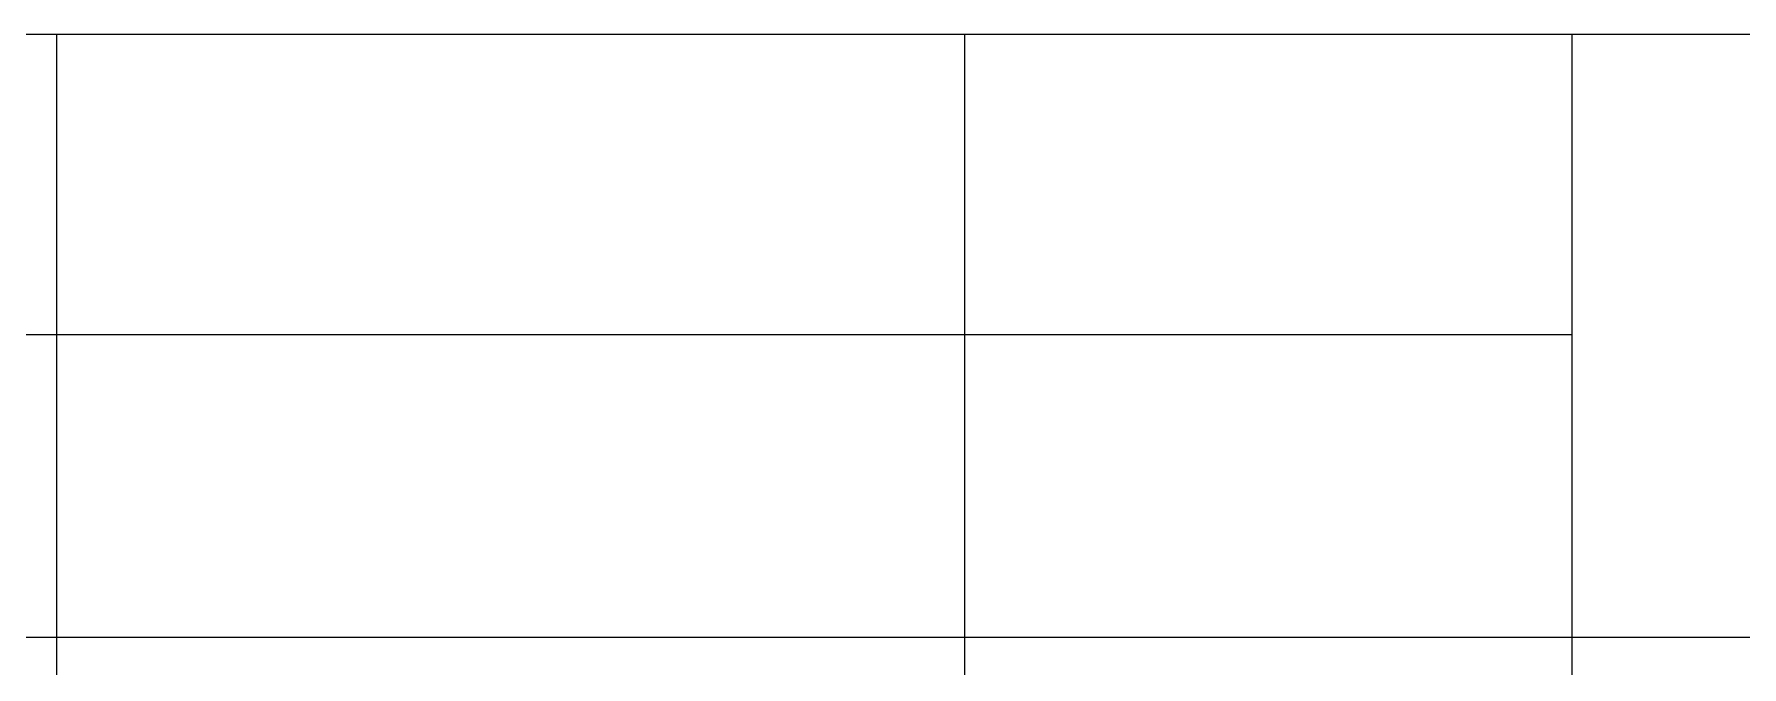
# Model space of a CAD drawing. Header units: millimetres. Extents: x 873544 to 1143527, y -837564 to -766512.
# Drawn here: x 1083882 to 1086702, y -790008 to -788963 of the extents above; entities that cross this region are included whole.
import ezdxf

# ---------------------------------------------------------------- set-up
doc = ezdxf.new("R2010")
doc.units = ezdxf.units.MM
doc.layers.add('Xarici razm.-1', color=7, linetype='Continuous', lineweight=9)

# ---------------------------------------------------------------- blocks, each defined once
blk = doc.blocks.new('dsdvvvf')
at = {"color": 0, "lineweight": 25, "ltscale": 15}
for p, q in [((967185.7, -663055.1), (986569.1, -663055.1)), ((971374.1, -663055.1), (971374.1, -668816.4)), ((972945.8, -668815), (972945.8, -663055.3)), ((973996.1, -663055.3), (973996.1, -668816.4)), ((967193.8, -663575), (973996.1, -663575)), ((967193.8, -664098.9), (973996.1, -664098.9)), ((973996.1, -664098.9), (986569.1, -664098.9))]:
    blk.add_line(p, q, dxfattribs=at)
at = {"color": 0, "lineweight": 5, "ltscale": 15}
blk.add_line((973989.2, -663575.1), (973989.2, -663575.1), dxfattribs=at)

msp = doc.modelspace()

# ---------------------------------------------------------------- block references
at = {"layer": 'Xarici razm.-1', "color": 131, "xscale": 0.9542382500128979, "yscale": 0.9542382500128979, "zscale": 0.9542382500128979}
msp.add_blockref('dsdvvvf', (156996.3, -156250.4), dxfattribs=at)

doc.saveas('drawing.dxf')
